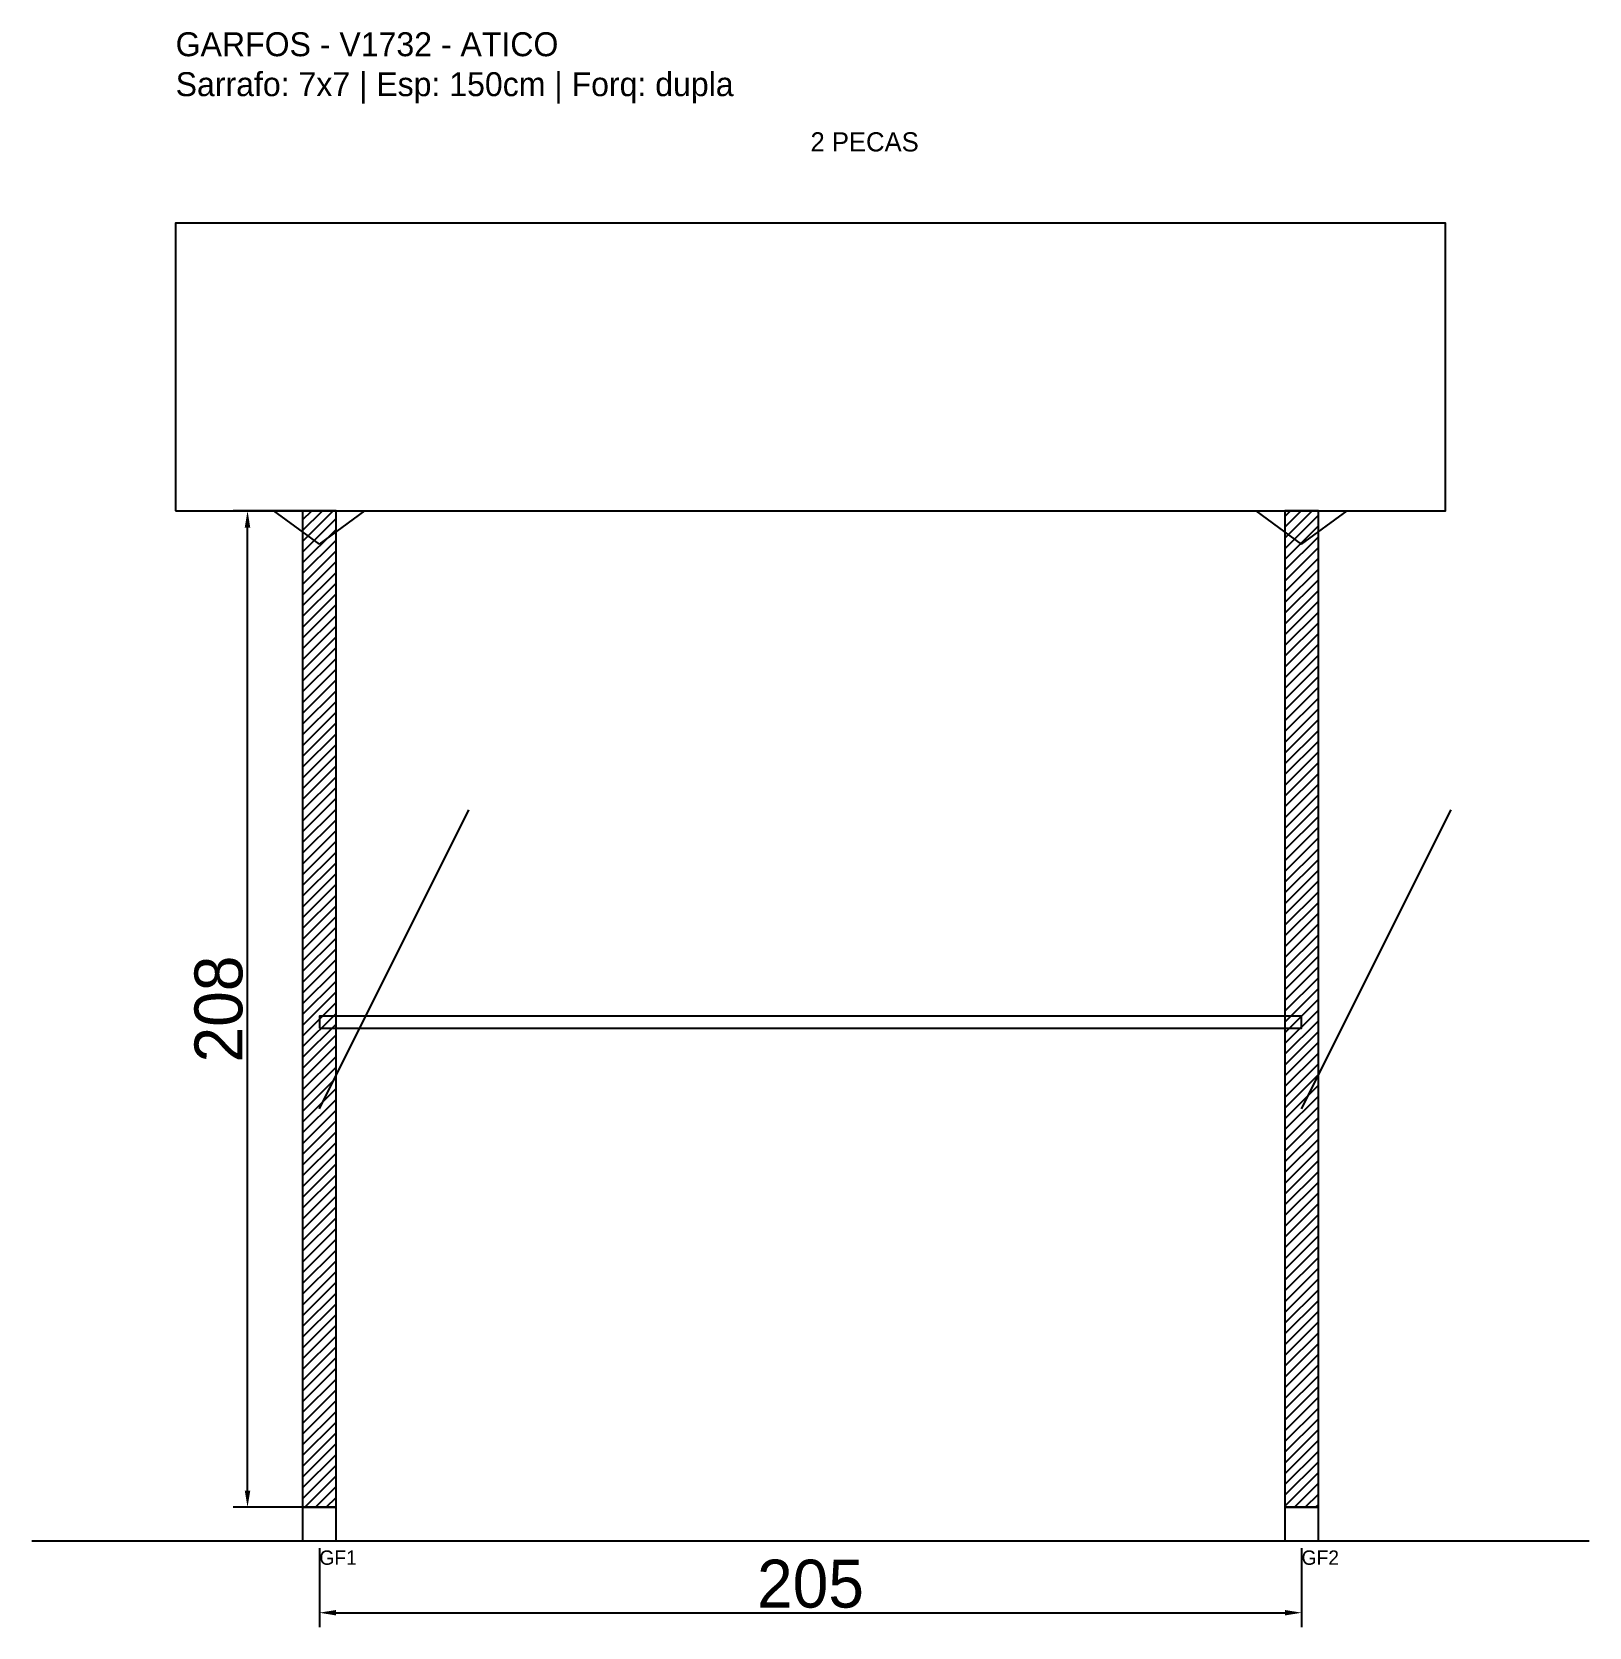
# Model space of a CAD drawing. Header units: metres. Extents: x -30 to 295, y -25 to 308.
import ezdxf

# ---------------------------------------------------------------- set-up
doc = ezdxf.new("R2010")
doc.units = ezdxf.units.M
for name, color, linetype in [('BARRA_ANCORAGEM', 1, 'Continuous'), ('COTA', 241, 'Continuous'), ('GARFOS OK', 3, 'Continuous'), ('NOME DA VIGA', 6, 'Continuous'), ('SARR_7x7', 40, 'Continuous'), ('TIRAS REESCORAMENTO', 252, 'Continuous'), ('VIGAS', 3, 'Continuous')]:
    doc.layers.add(name, color=color, linetype=linetype)
doc.dimstyles.new('EZ DXF', dxfattribs={"dimtxt": 10, "dimasz": 3.5, "dimexe": 3, "dimexo": 1.5, "dimgap": 1, "dimtad": 1, "dimdec": 1, "dimdsep": 46, "dimcen": 2.5, "dimazin": 3, "dimtfac": 1, "dimtmove": 0, "dimatfit": 3})

msp = doc.modelspace()

# ---------------------------------------------------------------- hatches: boundary and pattern name
at = {"layer": 'COTA'}
h = msp.add_hatch(dxfattribs=at)
h.set_pattern_fill('ANSI31', scale=0.5)
h.paths.add_polyline_path([(26.5, 0), (33.5, 0), (33.5, 208), (26.5, 208)])
h = msp.add_hatch(dxfattribs=at)
h.set_pattern_fill('ANSI31', scale=0.5)
h.paths.add_polyline_path([(231.5, 0), (238.5, 0), (238.5, 208), (231.5, 208)])

# ---------------------------------------------------------------- linework, layer by layer
at = {"layer": 'BARRA_ANCORAGEM'}
for p, q in [((30, 83.2), (61.2, 145.6)), ((235, 83.2), (266.2, 145.6))]:
    msp.add_line(p, q, dxfattribs=at)
at = {"layer": 'GARFOS OK'}
for p, q in [((30, 201), (20.5, 208)), ((20.5, 208), (39.5, 208)), ((30, 201), (39.5, 208)), ((235, 201), (225.5, 208)), ((225.5, 208), (244.5, 208)), ((235, 201), (244.5, 208))]:
    msp.add_line(p, q, dxfattribs=at)
at = {"layer": 'GARFOS OK', "linetype": 'CONTINUOUS'}
msp.add_line((-30, -7), (295, -7), dxfattribs=at)
at = {"layer": 'GARFOS OK'}
for points in [[(26.5, 0), (33.5, 0), (33.5, 208), (26.5, 208), (26.5, 0)], [(231.5, 0), (238.5, 0), (238.5, 208), (231.5, 208), (231.5, 0)]]:
    msp.add_lwpolyline(points, dxfattribs=at)
at = {"layer": 'SARR_7x7'}
for points in [[(26.5, -7), (33.5, -7), (33.5, 0), (26.5, 0), (26.5, -7)], [(231.5, -7), (238.5, -7), (238.5, 0), (231.5, 0), (231.5, -7)]]:
    msp.add_lwpolyline(points, dxfattribs=at)
at = {"layer": 'TIRAS REESCORAMENTO'}
msp.add_lwpolyline([(30, 100), (235, 100), (235, 102.5), (30, 102.5), (30, 100)], dxfattribs=at)
at = {"layer": 'VIGAS'}
msp.add_lwpolyline([(0, 208), (265, 208), (265, 268), (0, 268), (0, 208)], dxfattribs=at)

# ---------------------------------------------------------------- texts
at = {"layer": 'NOME DA VIGA'}
for s, height, p in [('2 PECAS', 4, (132.5, 283)), ('GF1', 3, (30, -12)), ('GF2', 3, (235, -12))]:
    msp.add_text(s, height=height, dxfattribs=at).set_placement(p)
at = {"layer": 'NOME DA VIGA', "insert": (0, 293), "char_height": 5, "attachment_point": 7}
msp.add_mtext('GARFOS - V1732 - ATICO\\PSarrafo: 7x7 | Esp: 150cm | Forq: dupla', dxfattribs=at)

# ---------------------------------------------------------------- dimensions: what is measured, and where the dimension line sits
at = {"layer": 'COTA'}
msp.add_linear_dim(base=(15, 0), p1=(30, 0), p2=(30, 208), angle=90, dimstyle='EZ DXF', dxfattribs=at).render()
msp.add_linear_dim(base=(30, -22), p1=(30, -7), p2=(235, -7), dimstyle='EZ DXF', dxfattribs=at).render()

doc.saveas('drawing.dxf')
